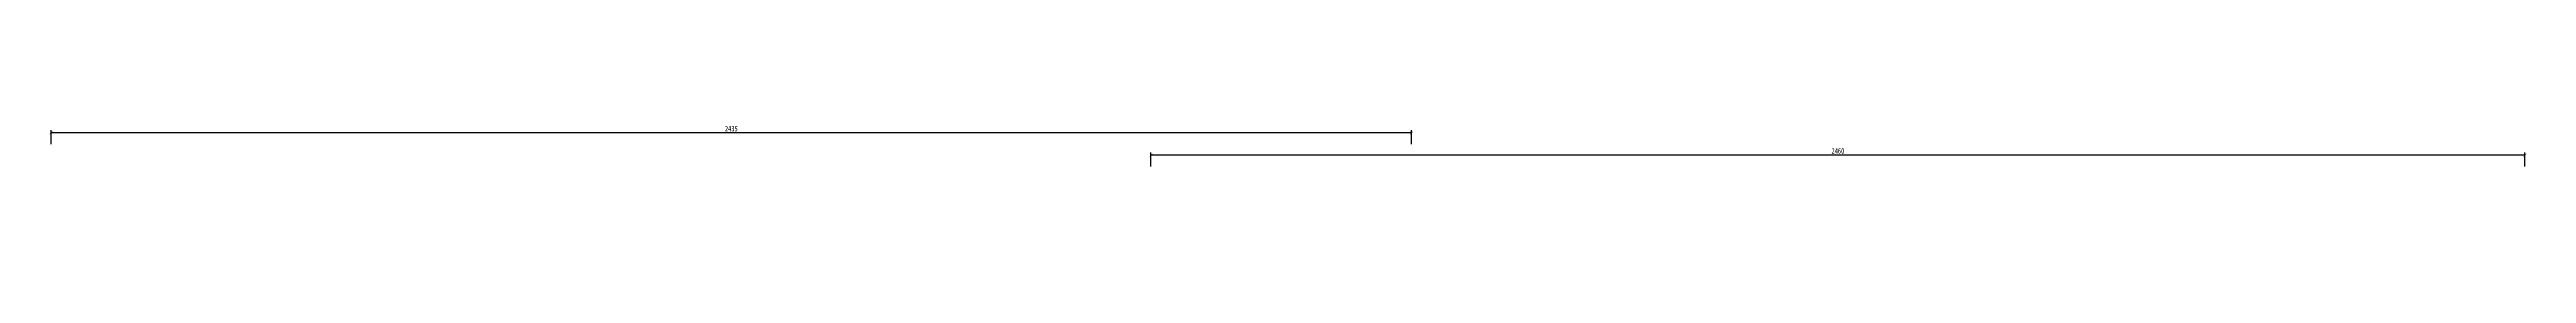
# Model space of a CAD drawing. Header units: millimetres. Extents: x 51249 to 2766742, y -599687 to -1280.
# Drawn here: x 66052 to 70483, y -1410 to -1280 of the extents above; entities that cross this region are included whole.
import ezdxf

# ---------------------------------------------------------------- set-up
doc = ezdxf.new("R2010")
doc.units = ezdxf.units.MM
doc.header["$LTSCALE"] = 10
doc.header["$PDMODE"] = 3
doc.layers.add('W-尺寸', color=5, linetype='Continuous')
doc.styles.add('DIM', font='SimSun.ttf', dxfattribs={"width": 0.7})
doc.dimstyles.new('5', dxfattribs={"dimscale": 5, "dimtxt": 2, "dimasz": 1, "dimexe": 1, "dimexo": 1, "dimgap": 0.5, "dimtad": 1, "dimdec": 0, "dimrnd": 5, "dimzin": 0, "dimdsep": 46, "dimtxsty": 'DIM', "dimblk": 'ARCHTICK', "dimcen": 0, "dimclrd": 5, "dimclre": 5, "dimclrt": 35, "dimadec": 0, "dimazin": 0, "dimtfac": 0.5, "dimtdec": 0, "dimtix": 1, "dimtmove": 2, "dimatfit": 2, "dimldrblk": 'A', "dimfxl": 0, "dimtolj": 1, "dimtzin": 0, "dimlwd": -1, "dimlwe": -1, "dimarcsym": 0})

# ---------------------------------------------------------------- blocks, each defined once
blk = doc.blocks.new('_ArchTick')
at = {"color": 0, "linetype": 'ByBlock', "const_width": 0.15}
blk.add_lwpolyline([(-0.5, -0.5), (0.5, 0.5)], dxfattribs=at)
blk = doc.blocks.new('*D382')
at = {"layer": 'Defpoints', "color": 0, "ltscale": 0.15}
for p in [(66054.6, -1293.6), (66054.6, -1370), (68488.3, -1370, 0)]:
    blk.add_point(p, dxfattribs=at)
at = {"layer": 'W-尺寸', "color": 5, "ltscale": 0.15}
for p, q in [((66054.6, -1313.6), (66054.6, -1288.6)), ((68488.3, -1293.6), (66054.6, -1293.6)), ((68488.3, -1313.6), (68488.3, -1288.6))]:
    blk.add_line(p, q, dxfattribs=at)
at = {"layer": 'W-尺寸', "color": 5, "ltscale": 0.15, "xscale": 5, "yscale": 5, "zscale": 5, "rotation": 180}
blk.add_blockref('_ArchTick', (66054.6, -1293.6), dxfattribs=at)
at = {"layer": 'W-尺寸', "color": 5, "ltscale": 0.15, "xscale": 5, "yscale": 5, "zscale": 5}
blk.add_blockref('_ArchTick', (68488.3, -1293.6), dxfattribs=at)
at = {"layer": 'W-尺寸', "color": 35, "ltscale": 0.15, "insert": (67271.4, -1286.1), "char_height": 10, "attachment_point": 5, "style": 'DIM'}
blk.add_mtext('\\A1;2435', dxfattribs=at)
blk = doc.blocks.new('A')
for p, q in [((-0.37, 0), (-2.13, 0)), ((-1.44, 1.15), (-1.09, 1.44)), ((-1.44, 1.15), (-0.37, 0)), ((-1.44, -1.15), (-0.37, 0)), ((-1.09, 1.44), (0, 0)), ((-1.09, -1.44), (0, 0)), ((-1.44, -1.15), (-1.09, -1.44))]:
    blk.add_line(p, q)
for points in [[(-1.44, 1.15), (-1.09, 1.44), (-0.37, 0), (0, 0)], [(-1.44, -1.15), (-1.09, -1.44), (-0.37, 0), (0, 0)]]:
    blk.add_solid(points)
blk = doc.blocks.new('*D515')
at = {"layer": 'Defpoints', "color": 0, "ltscale": 0.15}
for p in [(68022.1, -1333.4), (68022.1, -1409.8), (70479.8, -1409.8, 0)]:
    blk.add_point(p, dxfattribs=at)
at = {"layer": 'W-尺寸', "color": 5, "ltscale": 0.15}
for p, q in [((68022.1, -1353.4), (68022.1, -1328.4)), ((70479.8, -1353.4), (70479.8, -1328.4)), ((70479.8, -1333.4), (68022.1, -1333.4))]:
    blk.add_line(p, q, dxfattribs=at)
at = {"layer": 'W-尺寸', "color": 5, "ltscale": 0.15, "xscale": 5, "yscale": 5, "zscale": 5, "rotation": 180}
blk.add_blockref('_ArchTick', (68022.1, -1333.4), dxfattribs=at)
at = {"layer": 'W-尺寸', "color": 5, "ltscale": 0.15, "xscale": 5, "yscale": 5, "zscale": 5}
blk.add_blockref('_ArchTick', (70479.8, -1333.4), dxfattribs=at)
at = {"layer": 'W-尺寸', "color": 35, "ltscale": 0.15, "insert": (69250.9, -1325.9), "char_height": 10, "attachment_point": 5, "style": 'DIM'}
blk.add_mtext('\\A1;2460', dxfattribs=at)

msp = doc.modelspace()

# ---------------------------------------------------------------- dimensions: what is measured, and where the dimension line sits
at = {"layer": 'W-尺寸', "color": 1, "ltscale": 0.15}
for base, p1, p2, picture, middle in [((66054.6, -1293.6), (68488.3, -1370, 0), (66054.6, -1370), '*D382', (67271.4, -1286.1)), ((68022.1, -1333.4), (70479.8, -1409.8, 0), (68022.1, -1409.8), '*D515', (69250.9, -1325.9))]:
    dim = msp.add_linear_dim(base=base, p1=p1, p2=p2, dimstyle='5', dxfattribs=at)
    dim.commit()
    dim.dimension.update_dxf_attribs({"geometry": picture, "text_midpoint": middle})

doc.saveas('drawing.dxf')
